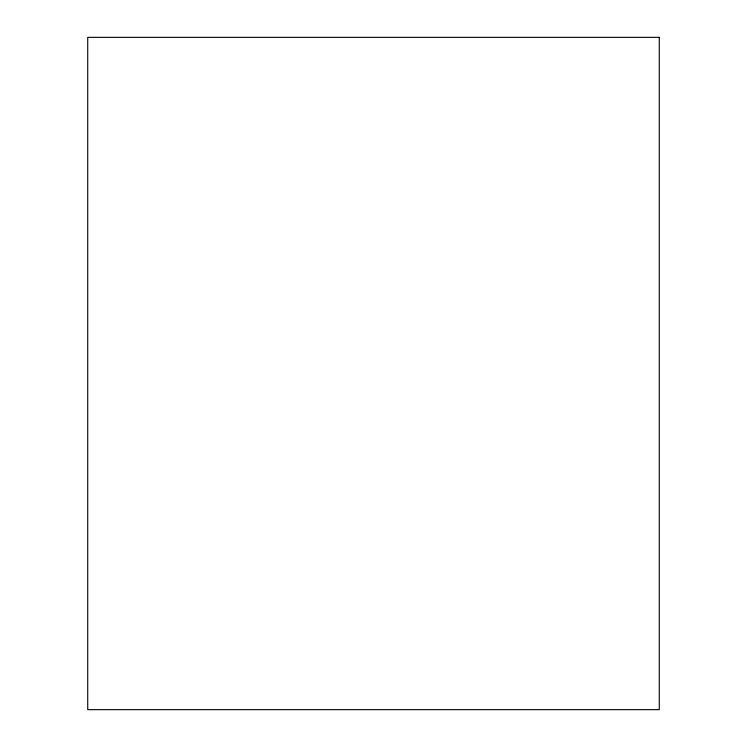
<?xml version="1.0" encoding="UTF-8"?>
<svg xmlns="http://www.w3.org/2000/svg" width="747" height="747" viewBox="0 0 747 747"><rect width="100%" height="100%" fill="white"/><g stroke="black" fill="none" stroke-linecap="round" stroke-linejoin="round"><path stroke-width="1.12" d="M659.274 37.35L87.726 37.35L87.726 709.65L659.274 709.65L659.274 37.35"/></g></svg>
